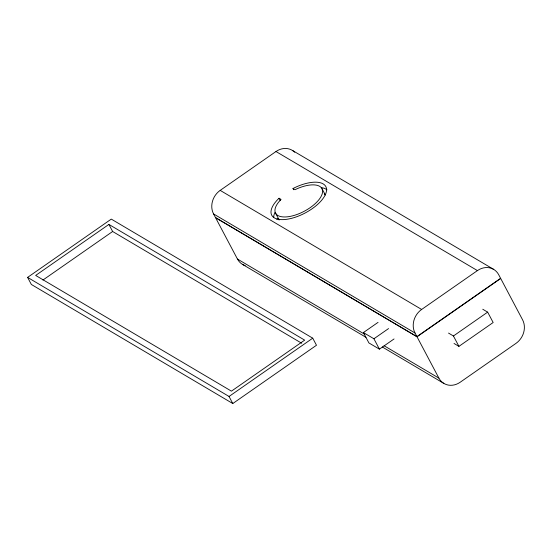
<?xml version="1.0" encoding="UTF-8"?>
<svg xmlns="http://www.w3.org/2000/svg" width="552" height="552" viewBox="0 0 552 552"><rect width="100%" height="100%" fill="white"/><g stroke="black" fill="none" stroke-linecap="round" stroke-linejoin="round"><path stroke-width="0.83" d="M27.6 277.394L111.29 219.103L312.736 338.176L316.482 345.248L232.792 403.54L31.347 284.466L27.6 277.394L229.045 396.467L232.792 403.54M108.903 224.422L35.673 275.434L231.44 391.147L304.669 340.135L108.903 224.422L112.642 231.495L301.737 343.268M42.939 280.05L112.642 231.495M275.979 151.517L477.432 270.597A17.491 15.104 -59.4 0 1 498.704 274.717L500.616 278.325L416.926 336.623L215.48 217.55L213.569 213.934A17.491 15.104 -59.4 0 1 220.186 190.385L275.979 151.517A17.491 15.104 -59.4 0 1 294.699 152.207M276.759 219.323L278.153 218.35M229.045 396.467L312.736 338.176M394.059 338.949L379.41 349.147L368.908 342.937L363.409 332.559L378.058 322.361M363.409 332.559L373.918 338.769L388.567 328.571M416.926 336.623L415.014 333.008A17.491 15.104 -59.4 0 1 421.638 309.458L477.432 270.597M245.191 265.602A17.491 15.104 -59.4 0 1 237.457 259.054L215.563 217.702L417.008 336.775L500.698 278.477L522.592 319.836A17.491 15.104 -59.4 0 1 515.968 343.385L460.175 382.246A17.491 15.104 -59.4 0 1 438.902 378.127L384.095 345.731M448.528 333.084L453.433 335.982L487.657 312.142L493.157 322.52L458.926 346.359L454.027 343.461M493.778 269.445L292.332 150.372M292.995 188.515L294.996 189.702A26.241 11.709 -27.9 0 1 322.375 193.207A26.241 11.709 -27.9 0 1 288.73 216.639A26.241 11.709 -27.9 0 1 281.044 199.417L279.05 198.237A30.615 13.662 -27.9 0 0 286.64 219.316A30.615 13.662 -27.9 0 0 326.37 191.647A30.615 13.662 -27.9 0 0 292.995 188.515L293.643 189.736M482.758 309.244L487.657 312.142M220.186 190.385L421.638 309.458M213.569 213.934L415.014 333.008M237.457 259.054L364.844 334.353M242.376 264.325L365.969 337.306M382.281 346.966L443.829 383.398M453.433 335.982L458.926 346.359M417.008 336.775L438.902 378.127M322.023 188.756L325.321 194.98M373.918 338.769L379.41 349.147M279.05 198.237L280.34 200.673M275.517 213.072L279.181 219.986A26.241 11.709 -27.9 0 1 278.781 218.902M324.3 193.918A26.241 11.709 -27.9 0 1 325.087 194.725M273.723 217.591A30.615 13.662 -27.9 0 1 274.848 212.561M321.326 187.59A30.615 13.662 -27.9 0 1 327.025 189.874"/></g></svg>
